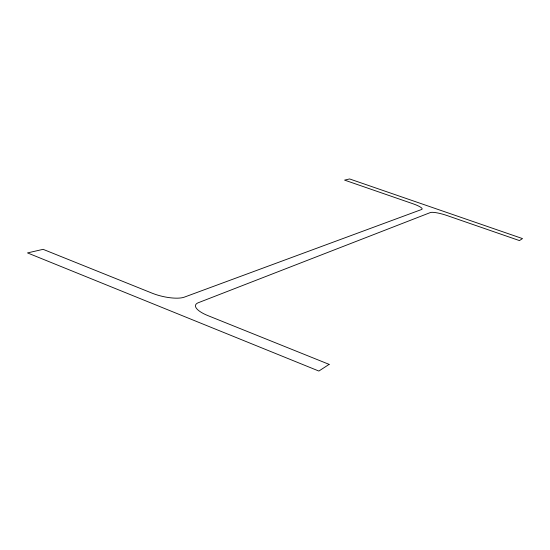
<?xml version="1.0" encoding="UTF-8"?>
<svg xmlns="http://www.w3.org/2000/svg" width="550" height="550" viewBox="0 0 550 550"><rect width="100%" height="100%" fill="white"/><g stroke="black" fill="none" stroke-linecap="round" stroke-linejoin="round"><path stroke-width="0.82" d="M329.134 364.375L318.869 371.051L27.5 252.917L43.113 249.336L152.137 293.184A23.849 7.37 13.1 0 0 184.36 297.131L421.547 209.522A13.901 2.571 16.3 0 0 412.809 203.713L344.561 180.111L349.614 178.949L522.5 238.583L519.434 240.584L446.937 215.511A14.073 2.619 16.7 0 0 430.341 212.568L198.337 302.713A24.104 7.673 14.1 0 0 207.886 315.604L329.134 364.375"/></g></svg>
